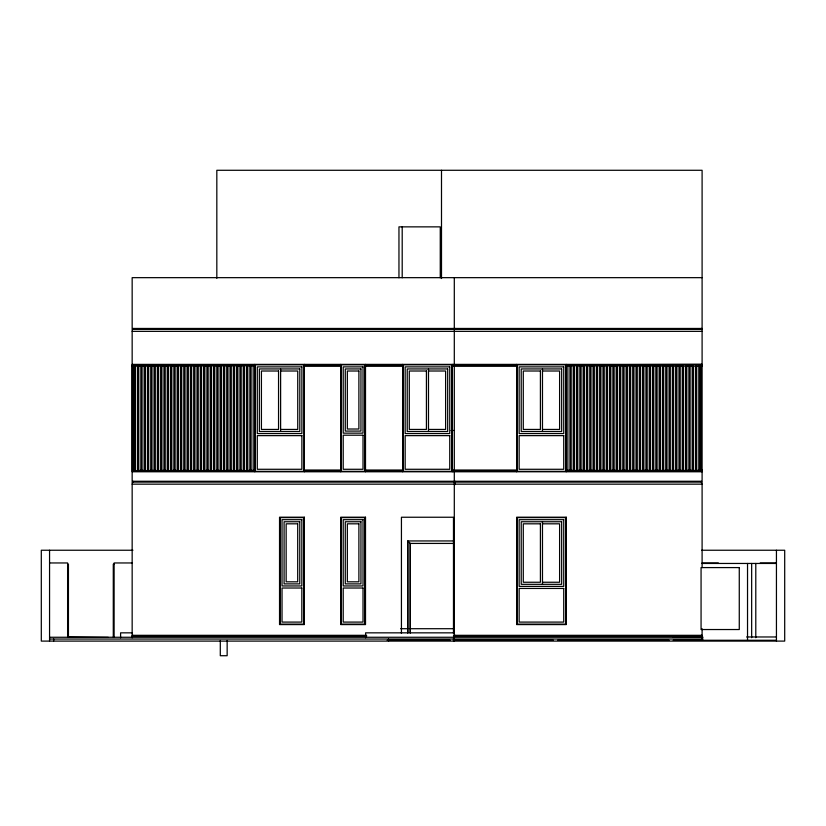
<?xml version="1.0" encoding="UTF-8"?>
<svg xmlns="http://www.w3.org/2000/svg" width="826" height="826" viewBox="0 0 826 826"><rect width="100%" height="100%" fill="white"/><g stroke="black" fill="none" stroke-linecap="round" stroke-linejoin="round"><path stroke-width="1.24" d="M279.962 624.157L279.962 517.623L303.896 517.623L303.896 624.157L279.962 624.157L279.962 517.623M303.896 624.157L303.896 517.623M341.148 624.157L341.148 517.623L365.082 517.623L365.082 624.157L341.148 624.157L341.148 517.623M341.148 471.347L341.148 364.813L365.082 364.813L365.082 471.347L341.148 471.347L341.148 364.813M365.082 624.157L365.082 517.623M365.082 471.347L365.082 364.813M132.16 366.042L254.8 365.629M566.223 364.803L702.1 364.39L132.16 364.39L132.16 471.77L702.1 471.77L702.1 470.118M702.1 277.66L132.16 277.66L132.16 328.459L702.1 328.459M702.1 329.285L132.16 329.285L132.16 481.269L702.1 481.269L702.1 170.28L216.825 170.28L216.825 278.3M132.16 331.35L702.1 331.35M132.573 364.803L254.8 364.803M304.36 364.803L340.725 364.803M365.505 364.803L402.675 364.803M452.235 364.803L516.663 364.803M304.36 365.629L340.725 365.629M365.505 365.629L402.675 365.629M452.235 365.629L516.663 365.629M566.223 365.629L702.1 366.042M134.225 366.042L135.464 366.042M137.529 366.042L138.768 366.042M140.833 366.042L142.072 366.042M144.137 366.042L145.376 366.042M147.441 366.042L148.68 366.042M150.745 366.042L151.984 366.042M154.049 366.042L155.288 366.042M157.353 366.042L158.592 366.042M160.657 366.042L161.896 366.042M163.961 366.042L165.2 366.042M167.265 366.042L168.504 366.042M170.569 366.042L171.808 366.042M173.873 366.042L175.112 366.042M177.177 366.042L178.416 366.042M180.481 366.042L181.72 366.042M183.785 366.042L185.024 366.042M187.089 366.042L188.328 366.042M190.393 366.042L191.632 366.042M193.697 366.042L194.936 366.042M197.001 366.042L198.24 366.042M200.305 366.042L201.544 366.042M203.609 366.042L204.848 366.042M206.913 366.042L208.152 366.042M210.217 366.042L211.456 366.042M213.521 366.042L214.76 366.042M216.825 366.042L218.064 366.042M220.129 366.042L221.368 366.042M223.433 366.042L224.672 366.042M226.737 366.042L227.976 366.042M230.041 366.042L231.28 366.042M233.345 366.042L234.584 366.042M236.649 366.042L237.888 366.042M239.953 366.042L241.192 366.042M243.257 366.042L244.496 366.042M246.561 366.042L247.8 366.042M249.865 366.042L251.104 366.042M253.169 366.042L254.8 366.042M304.36 366.042L340.725 366.042M365.505 366.042L402.675 366.042M452.235 366.042L516.663 366.042M566.223 366.042L567.875 366.042M569.94 366.042L571.179 366.042M573.244 366.042L574.483 366.042M576.548 366.042L577.787 366.042M579.852 366.042L581.091 366.042M583.156 366.042L584.395 366.042M586.46 366.042L587.699 366.042M589.764 366.042L591.003 366.042M593.068 366.042L594.307 366.042M596.372 366.042L597.611 366.042M599.676 366.042L600.915 366.042M602.98 366.042L604.219 366.042M606.284 366.042L607.523 366.042M609.588 366.042L610.827 366.042M612.892 366.042L614.131 366.042M616.196 366.042L617.435 366.042M619.5 366.042L620.739 366.042M622.804 366.042L624.043 366.042M626.108 366.042L627.347 366.042M629.412 366.042L630.651 366.042M632.716 366.042L633.955 366.042M636.02 366.042L637.259 366.042M639.324 366.042L640.563 366.042M642.628 366.042L643.867 366.042M645.932 366.042L647.171 366.042M649.236 366.042L650.475 366.042M652.54 366.042L653.779 366.042M655.844 366.042L657.083 366.042M659.148 366.042L660.387 366.042M662.452 366.042L663.691 366.042M665.756 366.042L666.995 366.042M669.06 366.042L670.299 366.042M672.364 366.042L673.603 366.042M675.668 366.042L676.907 366.042M678.972 366.042L680.211 366.042M682.276 366.042L683.515 366.042M685.58 366.042L686.819 366.042M688.884 366.042L690.123 366.042M692.188 366.042L693.427 366.042M695.492 366.042L696.731 366.042M698.796 366.042L700.035 366.042M280.613 371.008L297.742 371.008L297.742 429.437L280.613 429.437M428.488 371.008L445.617 371.008L445.617 429.437L428.488 429.437M542.476 371.008L559.605 371.008L559.605 429.437L542.476 429.437M451.027 430.46L453.577 430.46M134.225 470.118L135.464 470.118M137.529 470.118L138.768 470.118M140.833 470.118L142.072 470.118M144.137 470.118L145.376 470.118M147.441 470.118L148.68 470.118M150.745 470.118L151.984 470.118M154.049 470.118L155.288 470.118M157.353 470.118L158.592 470.118M160.657 470.118L161.896 470.118M163.961 470.118L165.2 470.118M167.265 470.118L168.504 470.118M170.569 470.118L171.808 470.118M173.873 470.118L175.112 470.118M177.177 470.118L178.416 470.118M180.481 470.118L181.72 470.118M183.785 470.118L185.024 470.118M187.089 470.118L188.328 470.118M190.393 470.118L191.632 470.118M193.697 470.118L194.936 470.118M197.001 470.118L198.24 470.118M200.305 470.118L201.544 470.118M203.609 470.118L204.848 470.118M206.913 470.118L208.152 470.118M210.217 470.118L211.456 470.118M213.521 470.118L214.76 470.118M216.825 470.118L218.064 470.118M220.129 470.118L221.368 470.118M223.433 470.118L224.672 470.118M226.737 470.118L227.976 470.118M230.041 470.118L231.28 470.118M233.345 470.118L234.584 470.118M236.649 470.118L237.888 470.118M239.953 470.118L241.192 470.118M243.257 470.118L244.496 470.118M246.561 470.118L247.8 470.118M249.865 470.118L251.104 470.118M253.169 470.118L254.8 470.118M304.36 470.118L340.725 470.118M365.505 470.118L402.675 470.118M452.235 470.118L516.663 470.118M566.223 470.118L567.875 470.118M569.94 470.118L571.179 470.118M573.244 470.118L574.483 470.118M576.548 470.118L577.787 470.118M579.852 470.118L581.091 470.118M583.156 470.118L584.395 470.118M586.46 470.118L587.699 470.118M589.764 470.118L591.003 470.118M593.068 470.118L594.307 470.118M596.372 470.118L597.611 470.118M599.676 470.118L600.915 470.118M602.98 470.118L604.219 470.118M606.284 470.118L607.523 470.118M609.588 470.118L610.827 470.118M612.892 470.118L614.131 470.118M616.196 470.118L617.435 470.118M619.5 470.118L620.739 470.118M622.804 470.118L624.043 470.118M626.108 470.118L627.347 470.118M629.412 470.118L630.651 470.118M632.716 470.118L633.955 470.118M636.02 470.118L637.259 470.118M639.324 470.118L640.563 470.118M642.628 470.118L643.867 470.118M645.932 470.118L647.171 470.118M649.236 470.118L650.475 470.118M652.54 470.118L653.779 470.118M655.844 470.118L657.083 470.118M659.148 470.118L660.387 470.118M662.452 470.118L663.691 470.118M665.756 470.118L666.995 470.118M669.06 470.118L670.299 470.118M672.364 470.118L673.603 470.118M675.668 470.118L676.907 470.118M678.972 470.118L680.211 470.118M682.276 470.118L683.515 470.118M685.58 470.118L686.819 470.118M688.884 470.118L690.123 470.118M692.188 470.118L693.427 470.118M695.492 470.118L696.731 470.118M698.796 470.118L700.035 470.118M700.861 470.324L701.893 470.324M134.225 470.531L135.464 470.531M137.529 470.531L138.768 470.531M140.833 470.531L142.072 470.531M144.137 470.531L145.376 470.531M147.441 470.531L148.68 470.531M150.745 470.531L151.984 470.531M154.049 470.531L155.288 470.531M157.353 470.531L158.592 470.531M160.657 470.531L161.896 470.531M163.961 470.531L165.2 470.531M167.265 470.531L168.504 470.531M170.569 470.531L171.808 470.531M173.873 470.531L175.112 470.531M177.177 470.531L178.416 470.531M180.481 470.531L181.72 470.531M183.785 470.531L185.024 470.531M187.089 470.531L188.328 470.531M190.393 470.531L191.632 470.531M193.697 470.531L194.936 470.531M197.001 470.531L198.24 470.531M200.305 470.531L201.544 470.531M203.609 470.531L204.848 470.531M206.913 470.531L208.152 470.531M210.217 470.531L211.456 470.531M213.521 470.531L214.76 470.531M216.825 470.531L218.064 470.531M220.129 470.531L221.368 470.531M223.433 470.531L224.672 470.531M226.737 470.531L227.976 470.531M230.041 470.531L231.28 470.531M233.345 470.531L234.584 470.531M236.649 470.531L237.888 470.531M239.953 470.531L241.192 470.531M243.257 470.531L244.496 470.531M246.561 470.531L247.8 470.531M249.865 470.531L251.104 470.531M253.169 470.531L254.8 470.531M304.36 470.531L340.725 470.531M365.505 470.531L402.675 470.531M452.235 470.531L516.663 470.531M566.223 470.531L701.718 470.49M132.573 470.944L134.225 470.944L134.225 365.629M132.573 471.357L254.8 471.357M304.36 471.357L340.725 471.357M365.505 471.357L402.675 471.357M452.235 471.357L516.663 471.357M566.223 471.357L701.687 471.357M132.16 484.16L702.1 484.16M542.476 523.818L559.605 523.818L559.605 582.247L542.476 582.247M453.959 540.947L407.776 540.947L407.776 632.84L407.776 540.947L410.254 543.425L454.042 543.425M132.934 550.24L41.3 550.24L41.3 641.1L784.7 641.1L784.7 550.24L701.687 550.24M49.56 562.96L67.608 562.96L67.608 636.929M132.16 562.96L114.112 562.96L114.112 636.929M702.1 562.96L718.341 562.96M760.199 562.96L776.44 562.96M702.1 563.456L776.44 563.456M67.608 564.199L68.434 564.199L68.434 636.929M114.112 564.199L113.286 564.199L113.286 636.929M400.651 628.71L407.776 628.71M409.923 628.71L453.65 628.71M132.16 632.84L120.596 632.84L120.596 637.796M454.321 632.84L365.608 632.84L365.608 637.796M132.16 635.318L366.651 635.318M453.474 635.318L702.1 635.318M132.16 636.144L366.651 636.144M453.474 636.144L702.1 636.144M68.527 636.97L108.33 637.383M702.42 636.97L673.19 637.383M746.611 636.97L776.44 636.97M49.56 637.259L703.102 637.259M49.56 639.035L703.102 639.035M387.188 640.274L450.17 640.274M454.3 640.274L553.42 640.274M557.55 640.274L669.06 640.274M673.19 640.274L776.44 640.274M701.687 470.531L700.861 470.49L700.861 365.629M776.44 550.24L776.44 641.1M755.79 563.456L755.79 637.713M751.66 563.456L751.66 637.713M747.53 563.456L747.53 640.274M702.1 567.586L702.1 482.095L132.16 482.095L132.16 637.796M702.1 628.751L702.1 640.274M701.687 364.803L701.687 365.629M701.274 328.459L701.274 329.285M701.274 481.269L701.274 482.095M701.274 635.318L701.274 636.144M700.035 365.691L700.035 470.49M698.796 365.691L698.796 470.49M696.731 365.691L696.731 470.49M695.492 365.691L695.492 470.49M693.427 365.691L693.427 470.49M692.188 365.691L692.188 470.49M690.123 365.691L690.123 470.49M688.884 365.691L688.884 470.49M686.819 365.691L686.819 470.49M685.58 365.691L685.58 470.49M683.515 365.691L683.515 470.49M682.276 365.691L682.276 470.49M680.211 365.691L680.211 470.49M678.972 365.691L678.972 470.49M676.907 365.691L676.907 470.49M675.668 365.691L675.668 470.49M673.603 365.691L673.603 470.49M672.364 365.691L672.364 470.49M670.299 365.691L670.299 470.49M669.06 365.691L669.06 470.49M666.995 365.691L666.995 470.49M665.756 365.691L665.756 470.49M663.691 365.691L663.691 470.49M662.452 365.691L662.452 470.49M660.387 365.691L660.387 470.49M659.148 365.691L659.148 470.49M657.083 365.691L657.083 470.49M655.844 365.691L655.844 470.49M653.779 365.691L653.779 470.49M652.54 365.691L652.54 470.49M650.475 365.691L650.475 470.49M649.236 365.691L649.236 470.49M647.171 365.691L647.171 470.49M645.932 365.691L645.932 470.49M643.867 365.691L643.867 470.49M642.628 365.691L642.628 470.49M640.563 365.691L640.563 470.49M639.324 365.691L639.324 470.49M637.259 365.691L637.259 470.49M636.02 365.691L636.02 470.49M633.955 365.691L633.955 470.49M632.716 365.691L632.716 470.49M630.651 365.691L630.651 470.49M629.412 365.691L629.412 470.49M627.347 365.691L627.347 470.49M626.108 365.691L626.108 470.49M624.043 365.691L624.043 470.49M622.804 365.691L622.804 470.49M620.739 365.691L620.739 470.49M619.5 365.691L619.5 470.49M617.435 365.691L617.435 470.49M616.196 365.691L616.196 470.49M614.131 365.691L614.131 470.49M612.892 365.691L612.892 470.49M610.827 365.691L610.827 470.49M609.588 365.691L609.588 470.49M607.523 365.691L607.523 470.49M606.284 365.691L606.284 470.49M604.219 365.691L604.219 470.49M602.98 365.691L602.98 470.49M600.915 365.691L600.915 470.49M599.676 365.691L599.676 470.49M597.611 365.691L597.611 470.49M596.372 365.691L596.372 470.49M594.307 365.691L594.307 470.49M593.068 365.691L593.068 470.49M591.003 365.691L591.003 470.49M589.764 365.691L589.764 470.49M587.699 365.691L587.699 470.49M586.46 365.691L586.46 470.49M584.395 365.691L584.395 470.49M583.156 365.691L583.156 470.49M581.091 365.691L581.091 470.49M579.852 365.691L579.852 470.49M577.787 365.691L577.787 470.49M576.548 365.691L576.548 470.49M574.483 365.691L574.483 470.49M573.244 365.691L573.244 470.49M571.179 365.691L571.179 470.49M569.94 365.691L569.94 470.49M567.875 365.691L567.875 470.49M566.223 364.39L566.223 471.77M542.476 368.943L542.476 431.502M542.476 521.753L542.476 584.312M516.663 364.39L516.663 471.77M455.126 328.459L455.126 329.285M455.126 481.269L455.126 484.573L454.3 484.573L454.3 641.1M455.126 635.318L455.126 636.144M454.3 277.66L454.3 328.459M454.3 329.285L454.3 481.269M454.3 482.095L454.3 484.16M453.474 633.356L453.474 517.241L401.436 517.241L401.436 633.356M453.474 638.519L453.474 641.1M452.235 364.39L452.235 471.77M441.497 170.28L441.497 278.517M440.258 277.773L440.258 226.861L398.958 226.861L398.958 277.773M428.488 368.943L428.488 431.502M402.675 364.39L402.675 471.77M402.2 226.861L402.2 277.773M388.581 639.035L388.581 641.1M365.505 364.39L365.505 471.77M340.725 364.39L340.725 471.77M304.36 364.39L304.36 471.77M280.613 368.943L280.613 431.502M254.8 364.39L254.8 471.77M253.169 365.629L253.169 470.944L251.104 470.944L251.104 365.629M249.865 365.629L249.865 470.944L247.8 470.944L247.8 365.629M246.561 365.629L246.561 470.944L244.496 470.944L244.496 365.629M243.257 365.629L243.257 470.944L241.192 470.944L241.192 365.629M239.953 365.629L239.953 470.944L237.888 470.944L237.888 365.629M236.649 365.629L236.649 470.944L234.584 470.944L234.584 365.629M233.345 365.629L233.345 470.944L231.28 470.944L231.28 365.629M230.041 365.629L230.041 470.944L227.976 470.944L227.976 365.629M227.15 640.47L227.15 655.72L220.294 655.72L220.294 640.47M226.737 365.629L226.737 470.944L224.672 470.944L224.672 365.629M223.433 365.629L223.433 470.944L221.368 470.944L221.368 365.629M220.129 365.629L220.129 470.944L218.064 470.944L218.064 365.629M216.825 365.629L216.825 470.944L214.76 470.944L214.76 365.629M213.521 365.629L213.521 470.944L211.456 470.944L211.456 365.629M210.217 365.629L210.217 470.944L208.152 470.944L208.152 365.629M206.913 365.629L206.913 470.944L204.848 470.944L204.848 365.629M203.609 365.629L203.609 470.944L201.544 470.944L201.544 365.629M200.305 365.629L200.305 470.944L198.24 470.944L198.24 365.629M197.001 365.629L197.001 470.944L194.936 470.944L194.936 365.629M193.697 365.629L193.697 470.944L191.632 470.944L191.632 365.629M190.393 365.629L190.393 470.944L188.328 470.944L188.328 365.629M187.089 365.629L187.089 470.944L185.024 470.944L185.024 365.629M183.785 365.629L183.785 470.944L181.72 470.944L181.72 365.629M180.481 365.629L180.481 470.944L178.416 470.944L178.416 365.629M177.177 365.629L177.177 470.944L175.112 470.944L175.112 365.629M173.873 365.629L173.873 470.944L171.808 470.944L171.808 365.629M170.569 365.629L170.569 470.944L168.504 470.944L168.504 365.629M167.265 365.629L167.265 470.944L165.2 470.944L165.2 365.629M163.961 365.629L163.961 470.944L161.896 470.944L161.896 365.629M160.657 365.629L160.657 470.944L158.592 470.944L158.592 365.629M157.353 365.629L157.353 470.944L155.288 470.944L155.288 365.629M154.049 365.629L154.049 470.944L151.984 470.944L151.984 365.629M150.745 365.629L150.745 470.944L148.68 470.944L148.68 365.629M147.441 365.629L147.441 470.944L145.376 470.944L145.376 365.629M144.137 365.629L144.137 470.944L142.072 470.944L142.072 365.629M140.833 365.629L140.833 470.944L138.768 470.944L138.768 365.629M137.529 365.629L137.529 470.944L135.464 470.944L135.464 365.629M133.399 365.629L133.399 470.944M132.986 328.459L132.986 329.285M132.986 481.269L132.986 482.095M132.986 635.318L132.986 636.144M53.69 639.035L53.638 641.1M49.56 550.24L49.56 641.1M410.254 543.425L410.254 632.84L410.254 543.425M303.937 364.813L255.224 364.813L255.224 471.347L303.937 471.347L303.937 364.813M451.812 364.813L403.098 364.813L403.098 471.347L451.812 471.347L451.812 364.813M565.8 364.813L517.086 364.813L517.086 471.347L565.8 471.347L565.8 364.813M301.872 366.878L257.289 366.878L257.289 433.567L301.872 433.567L301.872 366.878M363.017 366.878L343.213 366.878L343.213 433.144L363.017 433.144L363.017 366.878M449.747 366.878L405.163 366.878L405.163 433.567L449.747 433.567L449.747 366.878M563.735 366.878L519.151 366.878L519.151 433.567L563.735 433.567L563.735 366.878M299.807 368.943L259.354 368.943L259.354 431.502L299.807 431.502L299.807 368.943M360.952 368.943L345.278 368.943L345.278 431.079L360.952 431.079L360.952 368.943M447.682 368.943L407.228 368.943L407.228 431.502L447.682 431.502L447.682 368.943M561.67 368.943L521.216 368.943L521.216 431.502L561.67 431.502L561.67 368.943M278.548 371.008L261.419 371.008L261.419 429.437L278.548 429.437L278.548 371.008M358.887 371.008L347.343 371.008L347.343 429.014L358.887 429.014L358.887 371.008M426.423 371.008L409.293 371.008L409.293 429.437L426.423 429.437L426.423 371.008M540.41 371.008L523.281 371.008L523.281 429.437L540.41 429.437L540.41 371.008M363.017 435.209L343.213 435.209L343.213 469.282L363.017 469.282L363.017 435.209M301.872 435.632L257.289 435.632L257.289 469.282L301.872 469.282L301.872 435.632M449.747 435.632L405.163 435.632L405.163 469.282L449.747 469.282L449.747 435.632M563.735 435.632L519.151 435.632L519.151 469.282L563.735 469.282L563.735 435.632M304.319 517.2L279.539 517.2L279.539 624.58L304.319 624.58L304.319 517.2M365.505 517.2L340.725 517.2L340.725 624.58L365.505 624.58L365.505 517.2M566.223 517.2L516.663 517.2L516.663 624.58L566.223 624.58L566.223 517.2M565.8 517.623L517.086 517.623L517.086 624.157L565.8 624.157L565.8 517.623M301.831 519.688L282.027 519.688L282.027 585.954L301.831 585.954L301.831 519.688M363.017 519.688L343.213 519.688L343.213 585.954L363.017 585.954L363.017 519.688M563.735 519.688L519.151 519.688L519.151 586.377L563.735 586.377L563.735 519.688M299.766 521.753L284.092 521.753L284.092 583.889L299.766 583.889L299.766 521.753M360.952 521.753L345.278 521.753L345.278 583.889L360.952 583.889L360.952 521.753M561.67 521.753L521.216 521.753L521.216 584.312L561.67 584.312L561.67 521.753M297.701 523.818L286.157 523.818L286.157 581.824L297.701 581.824L297.701 523.818M358.887 523.818L347.343 523.818L347.343 581.824L358.887 581.824L358.887 523.818M540.41 523.818L523.281 523.818L523.281 582.247L540.41 582.247L540.41 523.818M739.27 567.586L701.067 567.586L701.067 629.536L739.27 629.536L739.27 567.586M301.831 588.019L282.027 588.019L282.027 622.092L301.831 622.092L301.831 588.019M363.017 588.019L343.213 588.019L343.213 622.092L363.017 622.092L363.017 588.019M563.735 588.442L519.151 588.442L519.151 622.092L563.735 622.092L563.735 588.442"/></g></svg>
